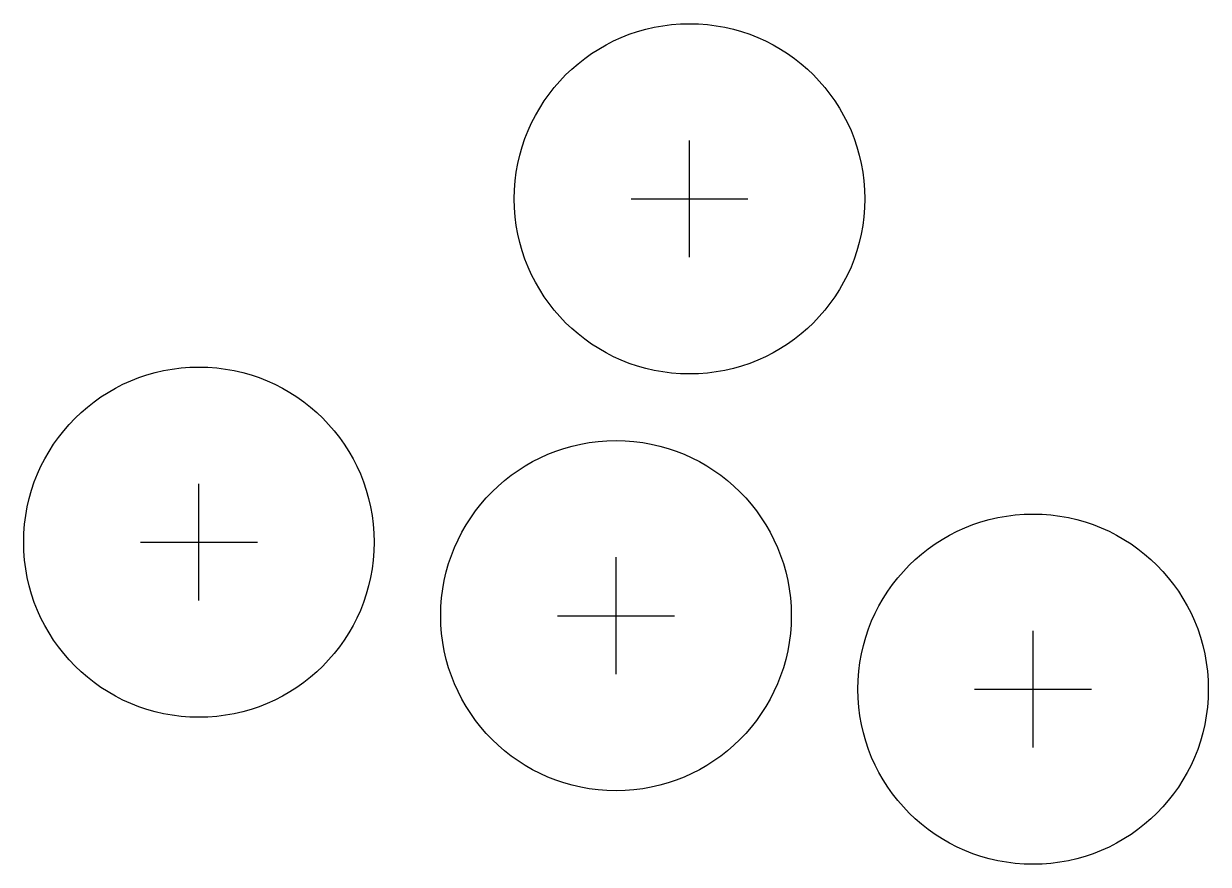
# Model space of a CAD drawing. Header units: millimetres. Extents: x -40.6 to 40.6, y -17 to 40.6.
import ezdxf

# ---------------------------------------------------------------- set-up
doc = ezdxf.new("R2010")
doc.units = ezdxf.units.MM
doc.layers.add('BUTTONS', color=1, linetype='Continuous')
doc.layers.add('REFERENCE', color=8, linetype='Continuous')

msp = doc.modelspace()

# ---------------------------------------------------------------- linework, layer by layer
at = {"layer": 'BUTTONS'}
for centre in [(5.0358, 28.5594), (-28.5594, 5.0358), (0, 0), (28.5594, -5.0358)]:
    msp.add_circle(centre, 12, dxfattribs=at)
at = {"layer": 'REFERENCE'}
for p, q in [((5.0358, 24.5594), (5.0358, 32.5594)), ((1.0358, 28.5594), (9.0358, 28.5594)), ((-28.5594, 1.0358), (-28.5594, 9.0358)), ((-32.5594, 5.0358), (-24.5594, 5.0358)), ((0, -4), (0, 4)), ((-4, 0), (4, 0)), ((28.5594, -9.0358), (28.5594, -1.0358)), ((24.5594, -5.0358), (32.5594, -5.0358))]:
    msp.add_line(p, q, dxfattribs=at)

doc.saveas('drawing.dxf')
